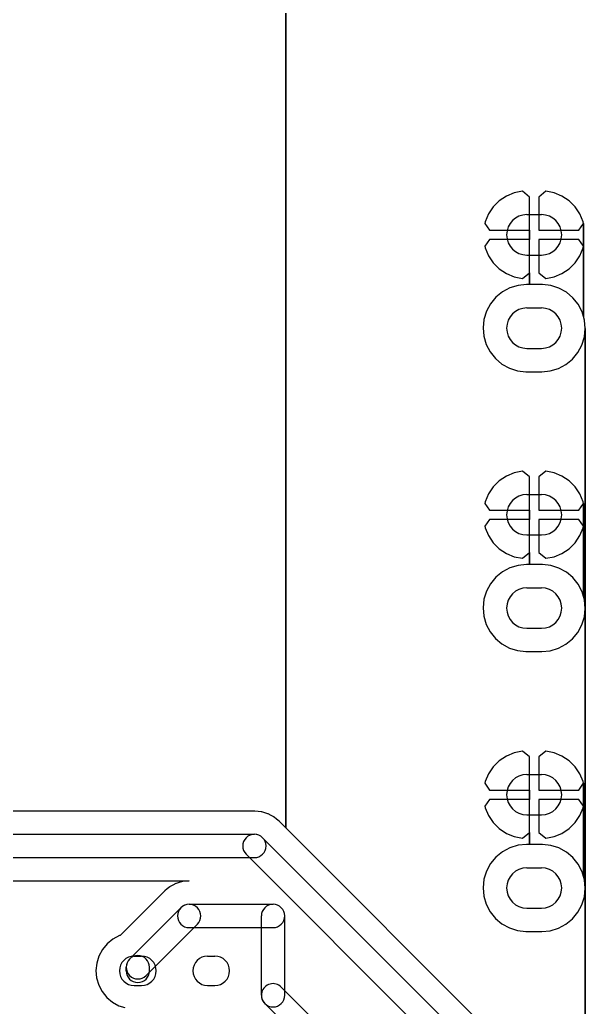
# Model space of a CAD drawing. Extents: x 10 to 213, y -213 to -15.
# Drawn here: x 67.27 to 82.67, y -71.83 to -44.94 of the extents above; entities that cross this region are included whole.
import ezdxf

# ---------------------------------------------------------------- set-up
doc = ezdxf.new("R2010")
doc.units = 0
doc.header["$MEASUREMENT"] = 0
doc.layers.add('BLACK', color=250, linetype='CONTINUOUS')

msp = doc.modelspace()

# ---------------------------------------------------------------- linework, layer by layer
at = {"layer": 'BLACK'}
for p, q in [((74.5121, -66.9421), (74.5121, -39.2935)), ((74.5121, -39.2935), (74.5121, -66.9421)), ((74.5121, -66.9421), (74.5121, -39.2935)), ((74.5121, -39.2935), (74.5121, -66.9421)), ((80.738, -49.659), (80.5229, -49.7472)), ((80.738, -49.659), (80.5229, -49.7472)), ((80.9661, -49.6143), (80.738, -49.659)), ((80.9661, -49.6143), (80.738, -49.659)), ((81.153, -49.7698), (80.9661, -49.6143)), ((81.153, -49.7698), (80.9661, -49.6143)), ((81.5939, -49.6143), (81.407, -49.7698)), ((81.5939, -49.6143), (81.407, -49.7698)), ((81.822, -49.659), (81.5939, -49.6143)), ((81.822, -49.659), (81.5939, -49.6143)), ((82.0371, -49.7472), (81.822, -49.659)), ((82.0371, -49.7472), (81.822, -49.659)), ((80.329, -49.8754), (80.1637, -50.0389)), ((80.329, -49.8754), (80.1637, -50.0389)), ((80.5229, -49.7472), (80.329, -49.8754)), ((80.5229, -49.7472), (80.329, -49.8754)), ((81.153, -50.673), (81.153, -49.7698)), ((81.153, -50.673), (81.153, -49.7698)), ((81.407, -49.7698), (81.407, -50.673)), ((81.407, -49.7698), (81.407, -50.673)), ((82.231, -49.8754), (82.0371, -49.7472)), ((82.231, -49.8754), (82.0371, -49.7472)), ((82.3963, -50.0389), (82.231, -49.8754)), ((82.3963, -50.0389), (82.231, -49.8754)), ((80.0333, -50.2314), (79.9428, -50.4455)), ((80.0333, -50.2314), (79.9428, -50.4455)), ((80.1637, -50.0389), (80.0333, -50.2314)), ((80.1637, -50.0389), (80.0333, -50.2314)), ((81.08, -50.25), (81.48, -50.25)), ((82.5267, -50.2314), (82.3963, -50.0389)), ((82.5267, -50.2314), (82.3963, -50.0389)), ((82.6172, -50.4455), (82.5267, -50.2314)), ((82.6172, -50.4455), (82.5267, -50.2314)), ((79.9428, -50.4455), (79.9362, -50.4903)), ((79.9428, -50.4455), (79.9362, -50.4903)), ((79.9362, -50.4903), (80.0616, -50.673)), ((79.9362, -50.4903), (80.0616, -50.673)), ((82.4984, -50.673), (82.6238, -50.4903)), ((82.4984, -50.673), (82.6238, -50.4903)), ((82.6238, -50.4903), (82.6172, -50.4455)), ((82.6238, -50.4903), (82.6172, -50.4455)), ((82.6238, -51.1097), (82.6238, -50.4903)), ((82.6238, -50.4903), (82.6238, -51.1097)), ((82.6238, -51.1097), (82.6238, -50.4903)), ((82.6238, -50.4903), (82.6238, -51.1097)), ((80.0616, -50.673), (81.153, -50.673)), ((80.0616, -50.673), (81.153, -50.673)), ((81.153, -50.927), (81.153, -50.673)), ((81.153, -50.673), (81.153, -50.927)), ((81.153, -50.927), (81.153, -50.673)), ((81.153, -50.673), (81.153, -50.927)), ((81.407, -50.673), (82.4984, -50.673)), ((81.407, -50.673), (82.4984, -50.673)), ((80.0616, -50.927), (79.9362, -51.1097)), ((80.0616, -50.927), (79.9362, -51.1097)), ((81.153, -50.927), (80.0616, -50.927)), ((81.153, -50.927), (80.0616, -50.927)), ((81.153, -51.8302), (81.153, -50.927)), ((81.153, -51.8302), (81.153, -50.927)), ((82.4984, -50.927), (81.407, -50.927)), ((81.407, -50.927), (81.407, -51.8302)), ((82.4984, -50.927), (81.407, -50.927)), ((81.407, -50.927), (81.407, -51.8302)), ((82.6238, -51.1097), (82.4984, -50.927)), ((82.6238, -51.1097), (82.4984, -50.927)), ((79.9362, -51.1097), (79.9428, -51.1545)), ((79.9362, -51.1097), (79.9428, -51.1545)), ((79.9428, -51.1545), (80.0333, -51.3686)), ((79.9428, -51.1545), (80.0333, -51.3686)), ((82.5267, -51.3686), (82.6172, -51.1545)), ((82.5267, -51.3686), (82.6172, -51.1545)), ((82.6172, -51.1545), (82.6238, -51.1097)), ((82.6172, -51.1545), (82.6238, -51.1097)), ((82.6238, -53.0265), (82.6238, -51.1097)), ((82.6238, -51.1097), (82.6238, -53.0265)), ((82.6238, -53.0265), (82.6238, -51.1097)), ((82.6238, -51.1097), (82.6238, -53.0265)), ((80.0333, -51.3686), (80.1637, -51.5611)), ((80.0333, -51.3686), (80.1637, -51.5611)), ((80.1637, -51.5611), (80.329, -51.7246)), ((80.1637, -51.5611), (80.329, -51.7246)), ((81.08, -51.35), (81.48, -51.35)), ((82.231, -51.7246), (82.3963, -51.5611)), ((82.231, -51.7246), (82.3963, -51.5611)), ((82.3963, -51.5611), (82.5267, -51.3686)), ((82.3963, -51.5611), (82.5267, -51.3686)), ((80.329, -51.7246), (80.5229, -51.8528)), ((80.329, -51.7246), (80.5229, -51.8528)), ((80.5229, -51.8528), (80.738, -51.941)), ((80.5229, -51.8528), (80.738, -51.941)), ((80.9661, -51.9857), (81.153, -51.8302)), ((80.9661, -51.9857), (81.153, -51.8302)), ((81.153, -52.155), (81.153, -51.8302)), ((81.153, -51.8302), (81.153, -52.155)), ((81.153, -52.155), (81.153, -51.8302)), ((81.153, -51.8302), (81.153, -52.155)), ((81.407, -51.8302), (81.5939, -51.9857)), ((81.407, -51.8302), (81.5939, -51.9857)), ((81.822, -51.941), (82.0371, -51.8528)), ((81.822, -51.941), (82.0371, -51.8528)), ((82.0371, -51.8528), (82.231, -51.7246)), ((82.0371, -51.8528), (82.231, -51.7246)), ((80.738, -51.941), (80.9661, -51.9857)), ((80.738, -51.941), (80.9661, -51.9857)), ((81.5939, -51.9857), (81.822, -51.941)), ((81.5939, -51.9857), (81.822, -51.941)), ((80.4175, -52.353), (80.2383, -52.4992)), ((80.4175, -52.353), (80.2383, -52.4992)), ((80.6217, -52.2444), (80.4175, -52.353)), ((80.6217, -52.2444), (80.4175, -52.353)), ((80.8431, -52.1776), (80.6217, -52.2444)), ((80.8431, -52.1776), (80.6217, -52.2444)), ((81.0733, -52.155), (80.8431, -52.1776)), ((81.0733, -52.155), (80.8431, -52.1776)), ((81.153, -52.155), (81.0733, -52.155)), ((81.153, -52.155), (81.0733, -52.155)), ((81.4867, -52.155), (81.153, -52.155)), ((81.4867, -52.155), (81.153, -52.155)), ((81.5032, -52.1551), (81.4867, -52.155)), ((81.5032, -52.1551), (81.4867, -52.155)), ((81.7331, -52.1809), (81.5032, -52.1551)), ((81.7331, -52.1809), (81.5032, -52.1551)), ((81.9535, -52.2508), (81.7331, -52.1809)), ((81.9535, -52.2508), (81.7331, -52.1809)), ((82.1562, -52.3622), (81.9535, -52.2508)), ((82.1562, -52.3622), (81.9535, -52.2508)), ((82.3334, -52.5109), (82.1562, -52.3622)), ((82.3334, -52.5109), (82.1562, -52.3622)), ((80.0909, -52.6774), (79.9809, -52.8808)), ((80.0909, -52.6774), (79.9809, -52.8808)), ((80.2383, -52.4992), (80.0909, -52.6774)), ((80.2383, -52.4992), (80.0909, -52.6774)), ((82.4783, -52.6911), (82.3334, -52.5109)), ((82.4783, -52.6911), (82.3334, -52.5109)), ((79.9809, -52.8808), (79.9125, -53.1017)), ((79.9809, -52.8808), (79.9125, -53.1017)), ((81.08, -52.79), (81.48, -52.79)), ((82.5854, -52.8961), (82.4783, -52.6911)), ((82.5854, -52.8961), (82.4783, -52.6911)), ((82.6238, -53.0265), (82.5854, -52.8961)), ((82.6238, -53.0265), (82.5854, -52.8961)), ((79.9125, -53.1017), (79.8883, -53.3317)), ((79.9125, -53.1017), (79.8883, -53.3317)), ((82.6507, -53.118), (82.6238, -53.0265)), ((82.6507, -53.118), (82.6238, -53.0265)), ((82.6717, -53.3483), (82.6507, -53.118)), ((82.6717, -53.3483), (82.6507, -53.118)), ((79.8883, -53.3317), (79.9093, -53.562)), ((79.8883, -53.3317), (79.9093, -53.562)), ((82.6475, -53.5783), (82.6717, -53.3483)), ((82.6475, -53.5783), (82.6717, -53.3483)), ((82.6717, -60.9683), (82.6717, -53.3483)), ((82.6717, -53.3483), (82.6717, -60.9683)), ((82.6717, -60.9683), (82.6717, -53.3483)), ((82.6717, -53.3483), (82.6717, -60.9683)), ((79.9093, -53.562), (79.9746, -53.7839)), ((79.9093, -53.562), (79.9746, -53.7839)), ((82.5791, -53.7992), (82.6475, -53.5783)), ((82.5791, -53.7992), (82.6475, -53.5783)), ((79.9746, -53.7839), (80.0817, -53.9889)), ((79.9746, -53.7839), (80.0817, -53.9889)), ((80.0817, -53.9889), (80.2266, -54.1691)), ((80.0817, -53.9889), (80.2266, -54.1691)), ((81.08, -53.89), (81.48, -53.89)), ((82.3217, -54.1808), (82.4691, -54.0026)), ((82.3217, -54.1808), (82.4691, -54.0026)), ((82.4691, -54.0026), (82.5791, -53.7992)), ((82.4691, -54.0026), (82.5791, -53.7992)), ((80.2266, -54.1691), (80.4038, -54.3178)), ((80.2266, -54.1691), (80.4038, -54.3178)), ((82.1425, -54.327), (82.3217, -54.1808)), ((82.1425, -54.327), (82.3217, -54.1808)), ((80.4038, -54.3178), (80.6065, -54.4292)), ((80.4038, -54.3178), (80.6065, -54.4292)), ((80.6065, -54.4292), (80.8269, -54.4991)), ((80.6065, -54.4292), (80.8269, -54.4991)), ((80.8269, -54.4991), (81.0568, -54.5249)), ((80.8269, -54.4991), (81.0568, -54.5249)), ((81.0568, -54.5249), (81.0733, -54.525)), ((81.0568, -54.5249), (81.0733, -54.525)), ((81.0733, -54.525), (81.4867, -54.525)), ((81.0733, -54.525), (81.4867, -54.525)), ((81.4867, -54.525), (81.7169, -54.5024)), ((81.4867, -54.525), (81.7169, -54.5024)), ((81.7169, -54.5024), (81.9383, -54.4356)), ((81.7169, -54.5024), (81.9383, -54.4356)), ((81.9383, -54.4356), (82.1425, -54.327)), ((81.9383, -54.4356), (82.1425, -54.327)), ((80.9661, -57.2343), (80.738, -57.279)), ((80.9661, -57.2343), (80.738, -57.279)), ((81.153, -57.3898), (80.9661, -57.2343)), ((81.153, -57.3898), (80.9661, -57.2343)), ((81.5939, -57.2343), (81.407, -57.3898)), ((81.5939, -57.2343), (81.407, -57.3898)), ((81.822, -57.279), (81.5939, -57.2343)), ((81.822, -57.279), (81.5939, -57.2343)), ((80.329, -57.4954), (80.1637, -57.6589)), ((80.329, -57.4954), (80.1637, -57.6589)), ((80.5229, -57.3672), (80.329, -57.4954)), ((80.5229, -57.3672), (80.329, -57.4954)), ((80.738, -57.279), (80.5229, -57.3672)), ((80.738, -57.279), (80.5229, -57.3672)), ((81.153, -58.293), (81.153, -57.3898)), ((81.153, -58.293), (81.153, -57.3898)), ((81.407, -57.3898), (81.407, -58.293)), ((81.407, -57.3898), (81.407, -58.293)), ((82.0371, -57.3672), (81.822, -57.279)), ((82.0371, -57.3672), (81.822, -57.279)), ((82.231, -57.4954), (82.0371, -57.3672)), ((82.231, -57.4954), (82.0371, -57.3672)), ((82.3963, -57.6589), (82.231, -57.4954)), ((82.3963, -57.6589), (82.231, -57.4954)), ((80.1637, -57.6589), (80.0333, -57.8514)), ((80.1637, -57.6589), (80.0333, -57.8514)), ((82.5267, -57.8514), (82.3963, -57.6589)), ((82.5267, -57.8514), (82.3963, -57.6589)), ((79.9428, -58.0655), (79.9362, -58.1103)), ((79.9428, -58.0655), (79.9362, -58.1103)), ((80.0333, -57.8514), (79.9428, -58.0655)), ((80.0333, -57.8514), (79.9428, -58.0655)), ((81.08, -57.87), (81.48, -57.87)), ((82.6172, -58.0655), (82.5267, -57.8514)), ((82.6172, -58.0655), (82.5267, -57.8514)), ((82.6238, -58.1103), (82.6172, -58.0655)), ((82.6238, -58.1103), (82.6172, -58.0655)), ((79.9362, -58.1103), (80.0616, -58.293)), ((79.9362, -58.1103), (80.0616, -58.293)), ((80.0616, -58.293), (81.153, -58.293)), ((80.0616, -58.293), (81.153, -58.293)), ((81.153, -58.547), (81.153, -58.293)), ((81.153, -58.293), (81.153, -58.547)), ((81.153, -58.547), (81.153, -58.293)), ((81.153, -58.293), (81.153, -58.547)), ((81.407, -58.293), (82.4984, -58.293)), ((81.407, -58.293), (82.4984, -58.293)), ((82.4984, -58.293), (82.6238, -58.1103)), ((82.4984, -58.293), (82.6238, -58.1103)), ((82.6238, -58.7297), (82.6238, -58.1103)), ((82.6238, -58.1103), (82.6238, -58.7297)), ((82.6238, -58.7297), (82.6238, -58.1103)), ((82.6238, -58.1103), (82.6238, -58.7297)), ((80.0616, -58.547), (79.9362, -58.7297)), ((80.0616, -58.547), (79.9362, -58.7297)), ((81.153, -58.547), (80.0616, -58.547)), ((81.153, -58.547), (80.0616, -58.547)), ((81.153, -59.4502), (81.153, -58.547)), ((81.153, -59.4502), (81.153, -58.547)), ((82.4984, -58.547), (81.407, -58.547)), ((81.407, -58.547), (81.407, -59.4502)), ((82.4984, -58.547), (81.407, -58.547)), ((81.407, -58.547), (81.407, -59.4502)), ((82.6238, -58.7297), (82.4984, -58.547)), ((82.6238, -58.7297), (82.4984, -58.547)), ((79.9362, -58.7297), (79.9428, -58.7745)), ((79.9362, -58.7297), (79.9428, -58.7745)), ((79.9428, -58.7745), (80.0333, -58.9886)), ((79.9428, -58.7745), (80.0333, -58.9886)), ((82.5267, -58.9886), (82.6172, -58.7745)), ((82.5267, -58.9886), (82.6172, -58.7745)), ((82.6172, -58.7745), (82.6238, -58.7297)), ((82.6172, -58.7745), (82.6238, -58.7297)), ((82.6238, -60.6465), (82.6238, -58.7297)), ((82.6238, -58.7297), (82.6238, -60.6465)), ((82.6238, -60.6465), (82.6238, -58.7297)), ((82.6238, -58.7297), (82.6238, -60.6465)), ((80.0333, -58.9886), (80.1637, -59.1811)), ((80.0333, -58.9886), (80.1637, -59.1811)), ((81.08, -58.97), (81.48, -58.97)), ((82.3963, -59.1811), (82.5267, -58.9886)), ((82.3963, -59.1811), (82.5267, -58.9886)), ((80.1637, -59.1811), (80.329, -59.3446)), ((80.1637, -59.1811), (80.329, -59.3446)), ((80.329, -59.3446), (80.5229, -59.4728)), ((80.329, -59.3446), (80.5229, -59.4728)), ((82.0371, -59.4728), (82.231, -59.3446)), ((82.0371, -59.4728), (82.231, -59.3446)), ((82.231, -59.3446), (82.3963, -59.1811)), ((82.231, -59.3446), (82.3963, -59.1811)), ((80.5229, -59.4728), (80.738, -59.561)), ((80.5229, -59.4728), (80.738, -59.561)), ((80.738, -59.561), (80.9661, -59.6057)), ((80.738, -59.561), (80.9661, -59.6057)), ((80.9661, -59.6057), (81.153, -59.4502)), ((80.9661, -59.6057), (81.153, -59.4502)), ((81.153, -59.775), (81.153, -59.4502)), ((81.153, -59.4502), (81.153, -59.775)), ((81.153, -59.775), (81.153, -59.4502)), ((81.153, -59.4502), (81.153, -59.775)), ((81.407, -59.4502), (81.5939, -59.6057)), ((81.407, -59.4502), (81.5939, -59.6057)), ((81.5939, -59.6057), (81.822, -59.561)), ((81.5939, -59.6057), (81.822, -59.561)), ((81.822, -59.561), (82.0371, -59.4728)), ((81.822, -59.561), (82.0371, -59.4728)), ((80.6217, -59.8644), (80.4175, -59.973)), ((80.6217, -59.8644), (80.4175, -59.973)), ((80.8431, -59.7976), (80.6217, -59.8644)), ((80.8431, -59.7976), (80.6217, -59.8644)), ((81.0733, -59.775), (80.8431, -59.7976)), ((81.0733, -59.775), (80.8431, -59.7976)), ((81.153, -59.775), (81.0733, -59.775)), ((81.153, -59.775), (81.0733, -59.775)), ((81.4867, -59.775), (81.153, -59.775)), ((81.4867, -59.775), (81.153, -59.775)), ((81.5032, -59.7751), (81.4867, -59.775)), ((81.5032, -59.7751), (81.4867, -59.775)), ((81.7331, -59.8009), (81.5032, -59.7751)), ((81.7331, -59.8009), (81.5032, -59.7751)), ((81.9535, -59.8708), (81.7331, -59.8009)), ((81.9535, -59.8708), (81.7331, -59.8009)), ((82.1562, -59.9822), (81.9535, -59.8708)), ((82.1562, -59.9822), (81.9535, -59.8708)), ((80.2383, -60.1192), (80.0909, -60.2974)), ((80.2383, -60.1192), (80.0909, -60.2974)), ((80.4175, -59.973), (80.2383, -60.1192)), ((80.4175, -59.973), (80.2383, -60.1192)), ((82.3334, -60.1309), (82.1562, -59.9822)), ((82.3334, -60.1309), (82.1562, -59.9822)), ((82.4783, -60.3111), (82.3334, -60.1309)), ((82.4783, -60.3111), (82.3334, -60.1309)), ((80.0909, -60.2974), (79.9809, -60.5008)), ((80.0909, -60.2974), (79.9809, -60.5008)), ((81.08, -60.41), (81.48, -60.41)), ((82.5854, -60.5161), (82.4783, -60.3111)), ((82.5854, -60.5161), (82.4783, -60.3111)), ((79.9125, -60.7217), (79.8883, -60.9517)), ((79.9125, -60.7217), (79.8883, -60.9517)), ((79.9809, -60.5008), (79.9125, -60.7217)), ((79.9809, -60.5008), (79.9125, -60.7217)), ((82.6238, -60.6465), (82.5854, -60.5161)), ((82.6238, -60.6465), (82.5854, -60.5161)), ((82.6507, -60.738), (82.6238, -60.6465)), ((82.6507, -60.738), (82.6238, -60.6465)), ((82.6717, -60.9683), (82.6507, -60.738)), ((82.6717, -60.9683), (82.6507, -60.738)), ((79.8883, -60.9517), (79.9093, -61.182)), ((79.8883, -60.9517), (79.9093, -61.182)), ((82.6475, -61.1983), (82.6717, -60.9683)), ((82.6475, -61.1983), (82.6717, -60.9683)), ((82.6717, -68.5883), (82.6717, -60.9683)), ((82.6717, -60.9683), (82.6717, -68.5883)), ((82.6717, -68.5883), (82.6717, -60.9683)), ((82.6717, -60.9683), (82.6717, -68.5883)), ((79.9093, -61.182), (79.9746, -61.4039)), ((79.9093, -61.182), (79.9746, -61.4039)), ((82.5791, -61.4192), (82.6475, -61.1983)), ((82.5791, -61.4192), (82.6475, -61.1983)), ((79.9746, -61.4039), (80.0817, -61.6089)), ((79.9746, -61.4039), (80.0817, -61.6089)), ((81.08, -61.51), (81.48, -61.51)), ((82.4691, -61.6226), (82.5791, -61.4192)), ((82.4691, -61.6226), (82.5791, -61.4192)), ((80.0817, -61.6089), (80.2266, -61.7891)), ((80.0817, -61.6089), (80.2266, -61.7891)), ((80.2266, -61.7891), (80.4038, -61.9378)), ((80.2266, -61.7891), (80.4038, -61.9378)), ((82.1425, -61.947), (82.3217, -61.8008)), ((82.1425, -61.947), (82.3217, -61.8008)), ((82.3217, -61.8008), (82.4691, -61.6226)), ((82.3217, -61.8008), (82.4691, -61.6226)), ((80.4038, -61.9378), (80.6065, -62.0492)), ((80.4038, -61.9378), (80.6065, -62.0492)), ((80.6065, -62.0492), (80.8269, -62.1191)), ((80.6065, -62.0492), (80.8269, -62.1191)), ((81.7169, -62.1224), (81.9383, -62.0556)), ((81.7169, -62.1224), (81.9383, -62.0556)), ((81.9383, -62.0556), (82.1425, -61.947)), ((81.9383, -62.0556), (82.1425, -61.947)), ((80.8269, -62.1191), (81.0568, -62.1449)), ((80.8269, -62.1191), (81.0568, -62.1449)), ((81.0568, -62.1449), (81.0733, -62.145)), ((81.0568, -62.1449), (81.0733, -62.145)), ((81.0733, -62.145), (81.4867, -62.145)), ((81.0733, -62.145), (81.4867, -62.145)), ((81.4867, -62.145), (81.7169, -62.1224)), ((81.4867, -62.145), (81.7169, -62.1224)), ((80.5229, -64.9872), (80.329, -65.1154)), ((80.5229, -64.9872), (80.329, -65.1154)), ((80.738, -64.899), (80.5229, -64.9872)), ((80.738, -64.899), (80.5229, -64.9872)), ((80.9661, -64.8543), (80.738, -64.899)), ((80.9661, -64.8543), (80.738, -64.899)), ((81.153, -65.0098), (80.9661, -64.8543)), ((81.153, -65.0098), (80.9661, -64.8543)), ((81.153, -65.913), (81.153, -65.0098)), ((81.153, -65.913), (81.153, -65.0098)), ((81.5939, -64.8543), (81.407, -65.0098)), ((81.5939, -64.8543), (81.407, -65.0098)), ((81.407, -65.0098), (81.407, -65.913)), ((81.407, -65.0098), (81.407, -65.913)), ((81.822, -64.899), (81.5939, -64.8543)), ((81.822, -64.899), (81.5939, -64.8543)), ((82.0371, -64.9872), (81.822, -64.899)), ((82.0371, -64.9872), (81.822, -64.899)), ((82.231, -65.1154), (82.0371, -64.9872)), ((82.231, -65.1154), (82.0371, -64.9872)), ((80.1637, -65.2789), (80.0333, -65.4714)), ((80.1637, -65.2789), (80.0333, -65.4714)), ((80.329, -65.1154), (80.1637, -65.2789)), ((80.329, -65.1154), (80.1637, -65.2789)), ((82.3963, -65.2789), (82.231, -65.1154)), ((82.3963, -65.2789), (82.231, -65.1154)), ((82.5267, -65.4714), (82.3963, -65.2789)), ((82.5267, -65.4714), (82.3963, -65.2789)), ((80.0333, -65.4714), (79.9428, -65.6855)), ((80.0333, -65.4714), (79.9428, -65.6855)), ((81.08, -65.49), (81.48, -65.49)), ((82.6172, -65.6855), (82.5267, -65.4714)), ((82.6172, -65.6855), (82.5267, -65.4714)), ((79.9428, -65.6855), (79.9362, -65.7303)), ((79.9428, -65.6855), (79.9362, -65.7303)), ((79.9362, -65.7303), (80.0616, -65.913)), ((79.9362, -65.7303), (80.0616, -65.913)), ((82.4984, -65.913), (82.6238, -65.7303)), ((82.4984, -65.913), (82.6238, -65.7303)), ((82.6238, -65.7303), (82.6172, -65.6855)), ((82.6238, -65.7303), (82.6172, -65.6855)), ((82.6238, -66.3497), (82.6238, -65.7303)), ((82.6238, -65.7303), (82.6238, -66.3497)), ((82.6238, -66.3497), (82.6238, -65.7303)), ((82.6238, -65.7303), (82.6238, -66.3497)), ((80.0616, -65.913), (81.153, -65.913)), ((80.0616, -65.913), (81.153, -65.913)), ((81.153, -66.167), (81.153, -65.913)), ((81.153, -65.913), (81.153, -66.167)), ((81.153, -66.167), (81.153, -65.913)), ((81.153, -65.913), (81.153, -66.167)), ((81.407, -65.913), (82.4984, -65.913)), ((81.407, -65.913), (82.4984, -65.913)), ((80.0616, -66.167), (79.9362, -66.3497)), ((80.0616, -66.167), (79.9362, -66.3497)), ((79.9362, -66.3497), (79.9428, -66.3945)), ((79.9362, -66.3497), (79.9428, -66.3945)), ((79.9428, -66.3945), (80.0333, -66.6086)), ((79.9428, -66.3945), (80.0333, -66.6086)), ((81.153, -66.167), (80.0616, -66.167)), ((81.153, -66.167), (80.0616, -66.167)), ((81.153, -67.0702), (81.153, -66.167)), ((81.153, -67.0702), (81.153, -66.167)), ((82.4984, -66.167), (81.407, -66.167)), ((81.407, -66.167), (81.407, -67.0702)), ((82.4984, -66.167), (81.407, -66.167)), ((81.407, -66.167), (81.407, -67.0702)), ((82.6238, -66.3497), (82.4984, -66.167)), ((82.6238, -66.3497), (82.4984, -66.167)), ((82.5267, -66.6086), (82.6172, -66.3945)), ((82.5267, -66.6086), (82.6172, -66.3945)), ((82.6172, -66.3945), (82.6238, -66.3497)), ((82.6172, -66.3945), (82.6238, -66.3497)), ((82.6238, -68.2665), (82.6238, -66.3497)), ((82.6238, -66.3497), (82.6238, -68.2665)), ((82.6238, -68.2665), (82.6238, -66.3497)), ((82.6238, -66.3497), (82.6238, -68.2665)), ((73.66, -66.4845), (64.9733, -66.4845)), ((73.66, -66.4845), (64.9733, -66.4845)), ((73.6632, -66.4845), (73.66, -66.4845)), ((73.6632, -66.4845), (73.66, -66.4845)), ((73.6633, -66.4845), (73.6632, -66.4845)), ((73.6633, -66.4845), (73.6632, -66.4845)), ((73.6635, -66.4845), (73.6633, -66.4845)), ((73.6635, -66.4845), (73.6633, -66.4845)), ((73.6733, -66.4846), (73.6635, -66.4845)), ((73.6733, -66.4846), (73.6635, -66.4845)), ((73.7608, -66.4944), (73.6733, -66.4846)), ((73.7608, -66.4944), (73.6733, -66.4846)), ((73.8483, -66.5033), (73.7608, -66.4944)), ((73.8483, -66.5033), (73.7608, -66.4944)), ((73.8531, -66.5048), (73.8483, -66.5033)), ((73.8531, -66.5048), (73.8483, -66.5033)), ((73.858, -66.5053), (73.8531, -66.5048)), ((73.858, -66.5053), (73.8531, -66.5048)), ((73.9419, -66.5319), (73.858, -66.5053)), ((73.9419, -66.5319), (73.858, -66.5053)), ((74.026, -66.5576), (73.9419, -66.5319)), ((74.026, -66.5576), (73.9419, -66.5319)), ((74.0305, -66.56), (74.026, -66.5576)), ((74.0305, -66.56), (74.026, -66.5576)), ((74.0352, -66.5615), (74.0305, -66.56)), ((74.0352, -66.5615), (74.0305, -66.56)), ((74.1123, -66.6039), (74.0352, -66.5615)), ((74.1123, -66.6039), (74.0352, -66.5615)), ((74.1899, -66.6455), (74.1123, -66.6039)), ((74.1899, -66.6455), (74.1123, -66.6039)), ((74.1937, -66.6487), (74.1899, -66.6455)), ((74.1937, -66.6487), (74.1899, -66.6455)), ((74.1981, -66.6511), (74.1937, -66.6487)), ((74.1981, -66.6511), (74.1937, -66.6487)), ((74.2655, -66.7076), (74.1981, -66.6511)), ((74.2655, -66.7076), (74.1981, -66.6511)), ((80.0333, -66.6086), (80.1637, -66.8011)), ((80.0333, -66.6086), (80.1637, -66.8011)), ((81.08, -66.59), (81.48, -66.59)), ((82.3963, -66.8011), (82.5267, -66.6086)), ((82.3963, -66.8011), (82.5267, -66.6086)), ((74.3335, -66.7635), (74.2655, -66.7076)), ((74.3335, -66.7635), (74.2655, -66.7076)), ((74.5121, -66.9421), (74.3335, -66.7635)), ((74.5121, -66.9421), (74.3335, -66.7635)), ((80.1637, -66.8011), (80.329, -66.9646)), ((80.1637, -66.8011), (80.329, -66.9646)), ((82.231, -66.9646), (82.3963, -66.8011)), ((82.231, -66.9646), (82.3963, -66.8011)), ((62.611, -67.1195), (73.66, -67.1195)), ((80.8105, -73.2405), (74.5121, -66.9421)), ((80.8105, -73.2405), (74.5121, -66.9421)), ((80.329, -66.9646), (80.5229, -67.0928)), ((80.329, -66.9646), (80.5229, -67.0928)), ((80.5229, -67.0928), (80.738, -67.181)), ((80.5229, -67.0928), (80.738, -67.181)), ((80.738, -67.181), (80.9661, -67.2257)), ((80.738, -67.181), (80.9661, -67.2257)), ((80.9661, -67.2257), (81.153, -67.0702)), ((80.9661, -67.2257), (81.153, -67.0702)), ((81.153, -67.395), (81.153, -67.0702)), ((81.153, -67.0702), (81.153, -67.395)), ((81.153, -67.395), (81.153, -67.0702)), ((81.153, -67.0702), (81.153, -67.395)), ((81.407, -67.0702), (81.5939, -67.2257)), ((81.407, -67.0702), (81.5939, -67.2257)), ((81.5939, -67.2257), (81.822, -67.181)), ((81.5939, -67.2257), (81.822, -67.181)), ((81.822, -67.181), (82.0371, -67.0928)), ((81.822, -67.181), (82.0371, -67.0928)), ((82.0371, -67.0928), (82.231, -66.9646)), ((82.0371, -67.0928), (82.231, -66.9646)), ((73.8845, -67.2125), (80.3615, -73.6895)), ((80.8431, -67.4176), (80.6217, -67.4844)), ((80.8431, -67.4176), (80.6217, -67.4844)), ((81.0733, -67.395), (80.8431, -67.4176)), ((81.0733, -67.395), (80.8431, -67.4176)), ((81.153, -67.395), (81.0733, -67.395)), ((81.153, -67.395), (81.0733, -67.395)), ((81.4867, -67.395), (81.153, -67.395)), ((81.4867, -67.395), (81.153, -67.395)), ((81.5032, -67.3951), (81.4867, -67.395)), ((81.5032, -67.3951), (81.4867, -67.395)), ((81.7331, -67.4209), (81.5032, -67.3951)), ((81.7331, -67.4209), (81.5032, -67.3951)), ((81.9535, -67.4908), (81.7331, -67.4209)), ((81.9535, -67.4908), (81.7331, -67.4209)), ((73.4355, -67.6615), (79.9125, -74.1385)), ((80.2383, -67.7392), (80.0909, -67.9174)), ((80.2383, -67.7392), (80.0909, -67.9174)), ((80.4175, -67.593), (80.2383, -67.7392)), ((80.4175, -67.593), (80.2383, -67.7392)), ((80.6217, -67.4844), (80.4175, -67.593)), ((80.6217, -67.4844), (80.4175, -67.593)), ((82.1562, -67.6022), (81.9535, -67.4908)), ((82.1562, -67.6022), (81.9535, -67.4908)), ((82.3334, -67.7509), (82.1562, -67.6022)), ((82.3334, -67.7509), (82.1562, -67.6022)), ((62.611, -67.7545), (73.66, -67.7545)), ((80.0909, -67.9174), (79.9809, -68.1208)), ((80.0909, -67.9174), (79.9809, -68.1208)), ((82.4783, -67.9311), (82.3334, -67.7509)), ((82.4783, -67.9311), (82.3334, -67.7509)), ((82.5854, -68.1361), (82.4783, -67.9311)), ((82.5854, -68.1361), (82.4783, -67.9311)), ((79.9809, -68.1208), (79.9125, -68.3417)), ((79.9809, -68.1208), (79.9125, -68.3417)), ((81.08, -68.03), (81.48, -68.03)), ((82.6238, -68.2665), (82.5854, -68.1361)), ((82.6238, -68.2665), (82.5854, -68.1361)), ((82.6507, -68.358), (82.6238, -68.2665)), ((82.6507, -68.358), (82.6238, -68.2665)), ((62.611, -68.3895), (71.882, -68.3895)), ((62.611, -68.3895), (71.882, -68.3895)), ((71.3549, -68.5486), (71.2868, -68.6042)), ((71.3549, -68.5486), (71.2868, -68.6042)), ((71.3593, -68.5463), (71.3549, -68.5486)), ((71.3593, -68.5463), (71.3549, -68.5486)), ((71.3632, -68.5432), (71.3593, -68.5463)), ((71.3632, -68.5432), (71.3593, -68.5463)), ((71.4414, -68.5027), (71.3632, -68.5432)), ((71.4414, -68.5027), (71.3632, -68.5432)), ((71.519, -68.4614), (71.4414, -68.5027)), ((71.519, -68.4614), (71.4414, -68.5027)), ((71.5238, -68.4599), (71.519, -68.4614)), ((71.5238, -68.4599), (71.519, -68.4614)), ((71.5283, -68.4576), (71.5238, -68.4599)), ((71.5283, -68.4576), (71.5238, -68.4599)), ((71.6127, -68.4331), (71.5283, -68.4576)), ((71.6127, -68.4331), (71.5283, -68.4576)), ((71.697, -68.4076), (71.6127, -68.4331)), ((71.697, -68.4076), (71.6127, -68.4331)), ((71.702, -68.4072), (71.697, -68.4076)), ((71.702, -68.4072), (71.697, -68.4076)), ((71.7068, -68.4058), (71.702, -68.4072)), ((71.7068, -68.4058), (71.702, -68.4072)), ((71.7944, -68.3981), (71.7068, -68.4058)), ((71.7944, -68.3981), (71.7068, -68.4058)), ((71.882, -68.3895), (71.7944, -68.3981)), ((71.882, -68.3895), (71.7944, -68.3981)), ((79.9125, -68.3417), (79.8883, -68.5717)), ((79.9125, -68.3417), (79.8883, -68.5717)), ((82.6717, -68.5883), (82.6507, -68.358)), ((82.6717, -68.5883), (82.6507, -68.358)), ((71.2085, -68.6685), (70.0048, -69.8721)), ((71.2085, -68.6685), (70.0048, -69.8721)), ((71.2107, -68.6663), (71.2085, -68.6685)), ((71.2107, -68.6663), (71.2085, -68.6685)), ((71.2108, -68.6661), (71.2107, -68.6663)), ((71.2108, -68.6661), (71.2107, -68.6663)), ((71.211, -68.666), (71.2108, -68.6661)), ((71.211, -68.666), (71.2108, -68.6661)), ((71.218, -68.6591), (71.211, -68.666)), ((71.218, -68.6591), (71.211, -68.666)), ((71.2868, -68.6042), (71.218, -68.6591)), ((71.2868, -68.6042), (71.218, -68.6591)), ((79.8883, -68.5717), (79.9093, -68.802)), ((79.8883, -68.5717), (79.9093, -68.802)), ((79.9093, -68.802), (79.9746, -69.0239)), ((79.9093, -68.802), (79.9746, -69.0239)), ((82.5791, -69.0392), (82.6475, -68.8183)), ((82.5791, -69.0392), (82.6475, -68.8183)), ((82.6475, -68.8183), (82.6717, -68.5883)), ((82.6475, -68.8183), (82.6717, -68.5883)), ((82.6717, -85.471), (82.6717, -68.5883)), ((82.6717, -68.5883), (82.6717, -85.471)), ((82.6717, -85.471), (82.6717, -68.5883)), ((82.6717, -68.5883), (82.6717, -85.471)), ((71.882, -69.0245), (74.168, -69.0245)), ((79.9746, -69.0239), (80.0817, -69.2289)), ((79.9746, -69.0239), (80.0817, -69.2289)), ((82.4691, -69.2426), (82.5791, -69.0392)), ((82.4691, -69.2426), (82.5791, -69.0392)), ((71.6575, -69.1175), (70.2605, -70.5145)), ((73.8505, -71.501), (73.8505, -69.342)), ((74.4855, -71.501), (74.4855, -69.342)), ((80.0817, -69.2289), (80.2266, -69.4091)), ((80.0817, -69.2289), (80.2266, -69.4091)), ((81.08, -69.13), (81.48, -69.13)), ((82.3217, -69.4208), (82.4691, -69.2426)), ((82.3217, -69.4208), (82.4691, -69.2426)), ((72.1065, -69.5665), (70.7095, -70.9635)), ((80.2266, -69.4091), (80.4038, -69.5578)), ((80.2266, -69.4091), (80.4038, -69.5578)), ((80.4038, -69.5578), (80.6065, -69.6692)), ((80.4038, -69.5578), (80.6065, -69.6692)), ((81.9383, -69.6756), (82.1425, -69.567)), ((81.9383, -69.6756), (82.1425, -69.567)), ((82.1425, -69.567), (82.3217, -69.4208)), ((82.1425, -69.567), (82.3217, -69.4208)), ((69.9851, -69.8781), (69.8067, -69.9729)), ((69.9851, -69.8781), (69.8067, -69.9729)), ((70.0048, -69.8721), (69.9851, -69.8781)), ((70.0048, -69.8721), (69.9851, -69.8781)), ((71.882, -69.6595), (74.168, -69.6595)), ((80.6065, -69.6692), (80.8269, -69.7391)), ((80.6065, -69.6692), (80.8269, -69.7391)), ((80.8269, -69.7391), (81.0568, -69.7649)), ((80.8269, -69.7391), (81.0568, -69.7649)), ((81.0568, -69.7649), (81.0733, -69.765)), ((81.0568, -69.7649), (81.0733, -69.765)), ((81.0733, -69.765), (81.4867, -69.765)), ((81.0733, -69.765), (81.4867, -69.765)), ((81.4867, -69.765), (81.7169, -69.7424)), ((81.4867, -69.765), (81.7169, -69.7424)), ((81.7169, -69.7424), (81.9383, -69.6756)), ((81.7169, -69.7424), (81.9383, -69.6756)), ((69.6502, -70.1006), (69.5215, -70.2562)), ((69.6502, -70.1006), (69.5215, -70.2562)), ((69.8067, -69.9729), (69.6502, -70.1006)), ((69.8067, -69.9729), (69.6502, -70.1006)), ((69.5215, -70.2562), (69.4254, -70.4339)), ((69.5215, -70.2562), (69.4254, -70.4339)), ((69.3656, -70.6269), (69.3445, -70.8278)), ((69.3656, -70.6269), (69.3445, -70.8278)), ((69.4254, -70.4339), (69.3656, -70.6269)), ((69.4254, -70.4339), (69.3656, -70.6269)), ((70.385, -70.435), (70.585, -70.435)), ((72.385, -70.435), (72.585, -70.435)), ((69.3445, -70.8278), (69.3628, -71.0289)), ((69.3445, -70.8278), (69.3628, -71.0289)), ((70.1675, -70.835), (70.1675, -70.739)), ((70.8025, -70.835), (70.8025, -70.739)), ((69.3628, -71.0289), (69.4199, -71.2227)), ((69.3628, -71.0289), (69.4199, -71.2227)), ((69.4199, -71.2227), (69.5135, -71.4017)), ((69.4199, -71.2227), (69.5135, -71.4017)), ((70.385, -71.235), (70.585, -71.235)), ((72.385, -71.235), (72.585, -71.235)), ((69.5135, -71.4017), (69.64, -71.5592)), ((69.5135, -71.4017), (69.64, -71.5592)), ((78.2025, -75.0865), (74.3925, -71.2765)), ((69.64, -71.5592), (69.7948, -71.689)), ((69.64, -71.5592), (69.7948, -71.689)), ((69.7948, -71.689), (69.9718, -71.7863)), ((69.7948, -71.689), (69.9718, -71.7863)), ((77.7535, -75.5355), (73.9435, -71.7255)), ((69.9718, -71.7863), (70.1265, -71.8354)), ((69.9718, -71.7863), (70.1265, -71.8354))]:
    msp.add_line(p, q, dxfattribs=at)
for centre, radius, start, end in [((81.08, -50.8), 0.55, 90, 270), ((81.48, -50.8), 0.55, 270, 450), ((81.08, -53.34), 0.55, 90, 270), ((81.48, -53.34), 0.55, 270, 450), ((81.08, -58.42), 0.55, 90, 270), ((81.48, -58.42), 0.55, 270, 450), ((81.08, -60.96), 0.55, 90, 270), ((81.48, -60.96), 0.55, 270, 450), ((81.08, -66.04), 0.55, 90, 270), ((81.48, -66.04), 0.55, 270, 450), ((73.66, -67.437), 0.3175, 45, 225), ((73.66, -67.437), 0.3175, 270, 450), ((81.08, -68.58), 0.55, 90, 270), ((81.48, -68.58), 0.55, 270, 450), ((71.882, -69.342), 0.3175, 90, 270), ((71.882, -69.342), 0.3175, -45, 135), ((74.168, -69.342), 0.3175, 360, 540), ((74.168, -69.342), 0.3175, 270, 450), ((70.485, -70.739), 0.3175, 360, 540), ((70.385, -70.835), 0.4, 90, 270), ((70.485, -70.739), 0.3175, 135, 315), ((70.585, -70.835), 0.4, 270, 450), ((72.385, -70.835), 0.4, 90, 270), ((72.585, -70.835), 0.4, 270, 450), ((70.485, -70.835), 0.3175, 180, 360), ((74.168, -71.501), 0.3175, 405, 585), ((74.168, -71.501), 0.3175, 180, 360)]:
    msp.add_arc(centre, radius, start, end, dxfattribs=at)

doc.saveas('drawing.dxf')
